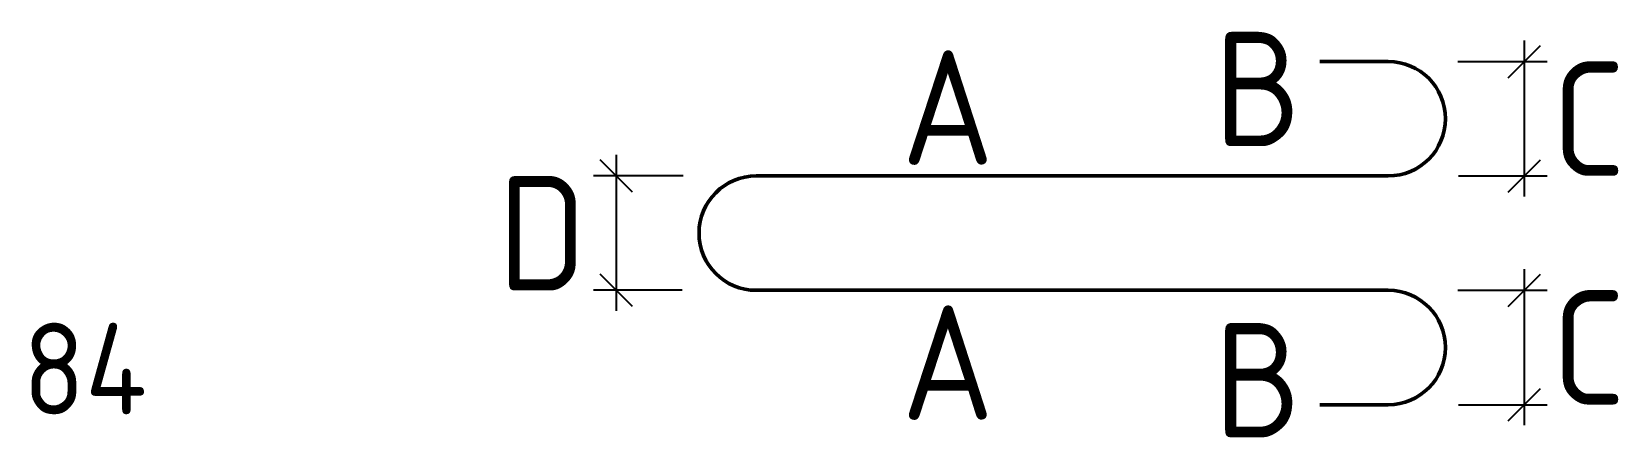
# Model space of a CAD drawing. Extents: x 234220 to 234567, y -46594 to -46505.
import ezdxf
from ezdxf.enums import TextEntityAlignment as Align

# ---------------------------------------------------------------- set-up
doc = ezdxf.new("R2010")
doc.units = 0
doc.layers.add('posedit.mtr.bar', color=7, linetype='Continuous', lineweight=50)
doc.layers.add('posedit.mtr.hidden', color=144, linetype='Continuous', plot=False)
doc.layers.add('posedit.mtr.lenght', color=183, linetype='Continuous')
doc.layers.add('posedit.mtr.text', color=3, linetype='Continuous')
doc.styles.add('posedit.ISOCPEUR', font='isocpeur.ttf', dxfattribs={"width": 0.9})

msp = doc.modelspace()

# ---------------------------------------------------------------- linework, layer by layer
at = {"layer": 'posedit.mtr.bar'}
for points in [[(234516.57, -46536.63, 1), (234516.57, -46511.63), (234501.57, -46511.63)], [(234516.57, -46536.63), (234378.37, -46536.63, 1), (234378.37, -46561.63), (234516.57, -46561.63, -1), (234516.57, -46586.63), (234501.57, -46586.63)]]:
    msp.add_lwpolyline(points, format="xyb", dxfattribs=at)
at = {"layer": 'posedit.mtr.lenght'}
for p, q in [((234542.8, -46515.16), (234549.87, -46508.09)), ((234546.34, -46541.12), (234546.34, -46507.01)), ((234531.76, -46511.63), (234551.34, -46511.63)), ((234351.35, -46540.16), (234344.28, -46533.09)), ((234347.82, -46566.12), (234347.82, -46532.01)), ((234542.8, -46540.16), (234549.87, -46533.09)), ((234362.39, -46536.63), (234342.82, -46536.63)), ((234531.94, -46536.63), (234551.34, -46536.63)), ((234546.34, -46591.12), (234546.34, -46557.01)), ((234351.35, -46565.16), (234344.28, -46558.09)), ((234542.8, -46565.16), (234549.87, -46558.09)), ((234362.21, -46561.63), (234342.82, -46561.63)), ((234531.76, -46561.63), (234551.34, -46561.63)), ((234542.8, -46590.16), (234549.87, -46583.09)), ((234531.94, -46586.63), (234551.34, -46586.63))]:
    msp.add_line(p, q, dxfattribs=at)

# ---------------------------------------------------------------- texts
at = {"layer": 'posedit.mtr.hidden', "style": 'posedit.ISOCPEUR', "width": 0.9}
msp.add_text('84', height=20, dxfattribs=at).set_placement((234218.04, -46588.77))
at = {"layer": 'posedit.mtr.text', "style": 'posedit.ISOCPEUR', "width": 0.9}
for p in [(234497.67, -46505.11), (234497.67, -46568.75)]:
    msp.add_attdef('B', text='', height=25, dxfattribs=at).set_placement(p, align=Align.TOP_RIGHT)
for p in [(234420.26, -46509.17), (234420.26, -46564.92)]:
    msp.add_attdef('A', text='', height=25, dxfattribs=at).set_placement(p, align=Align.TOP_CENTER)
for p in [(234552.3, -46524.15), (234552.3, -46574.15)]:
    msp.add_attdef('C', text='', height=25, dxfattribs=at).set_placement(p, align=Align.MIDDLE_LEFT)
msp.add_attdef('D', text='', height=25, dxfattribs=at).set_placement((234341.3, -46549.15), align=Align.MIDDLE_RIGHT)

doc.saveas('drawing.dxf')
